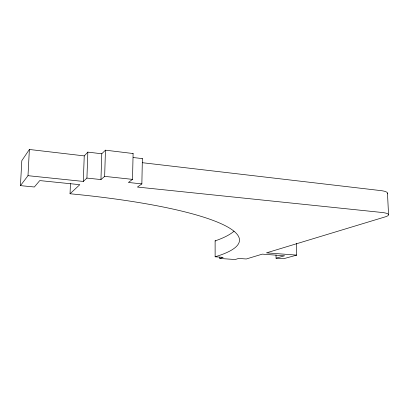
<?xml version="1.0" encoding="UTF-8"?>
<svg xmlns="http://www.w3.org/2000/svg" width="409" height="409" viewBox="0 0 409 409"><rect width="100%" height="100%" fill="white"/><g stroke="black" fill="none" stroke-linecap="round" stroke-linejoin="round"><path stroke-width="0.61" d="M296.423 243.273L296.699 255.114L266.484 252.864L385.278 216.852A16.253 3.206 -2.5 0 0 381.965 212.476L137.414 187.056L141.862 183.897L142.368 158.615L133.216 157.521M141.862 183.897L128.421 182.47L132.521 179.372L133.104 153.528L105.456 150.175L101.769 153.774L100.951 179.561L86.923 178.079L83.313 181.432L28.001 175.686L20.45 185.63L34.361 187L39.76 180.584L79.821 184.674L70.046 193.759A236.238 40.179 2.7 0 1 215.129 256.791L223.15 257.353L219.797 258.457L219.797 257.2M100.951 179.561L104.653 176.371L105.456 150.175M86.923 178.079L87.848 152.117L101.769 153.774M83.313 181.432L84.244 155.895L87.848 152.117M70.046 193.759L70.45 183.672M28.001 175.686L29.376 149.474L84.244 155.895M20.45 185.63L21.805 160.681L29.376 149.474M132.843 153.753L133.104 153.528M142.087 158.84L142.368 158.615M276.003 255.032L276.06 258.186L284.582 255.783L262.271 254.142L246.305 258.979L238.651 258.442L235.18 259.526L219.797 258.457M296.699 255.114L283.585 258.728L276.06 258.186M215.129 256.791L215.119 240.891L215.63 240.932M104.653 176.371L132.521 179.372M142.255 162.69L380.917 190.62A16.155 3.62 -2.9 0 1 387.257 193.846M387.481 193.094L388.55 214.674M234.03 231.203A234.95 45.425 3.1 0 1 215.119 240.891"/></g></svg>
